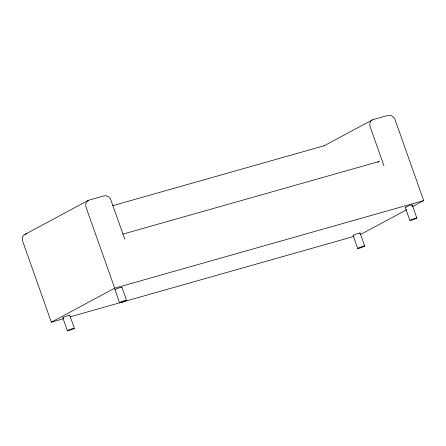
<?xml version="1.0" encoding="UTF-8"?>
<svg xmlns="http://www.w3.org/2000/svg" width="446" height="446" viewBox="0 0 446 446"><rect width="100%" height="100%" fill="white"/><g stroke="black" fill="none" stroke-linecap="round" stroke-linejoin="round"><path stroke-width="0.67" d="M25.009 234.367L88.358 200.36M372.455 119.84L324.019 145.842L324.643 145.613L112.409 205.762M26.977 233.754L25.639 234.133A6.155 5.146 61.8 0 0 22.701 241.319L51.335 322.174L114.689 288.166L423.7 200.589L395.067 119.734A6.155 5.146 61.8 0 0 388.037 115.369L373.085 119.606A6.155 5.146 61.8 0 0 370.147 126.798L383.95 165.778M377.712 162.255L379.334 161.446L122.84 234.139M360.351 234.596L406.646 209.743M412.126 206.799L423.7 200.589M51.335 322.174L63.399 318.756M70.106 316.855L353.645 236.497M412.249 205.021L416.848 218.016A3.696 0.368 -19.5 0 1 411.58 220.19A3.696 0.368 -19.5 0 1 411.669 219.488A3.696 0.368 -19.5 0 1 416.848 218.016M405.28 207.451L409.885 220.447M360.078 233.029L364.677 246.025A3.696 0.368 -19.5 0 1 359.409 248.199A3.696 0.368 -19.5 0 1 359.498 247.491A3.696 0.368 -19.5 0 1 364.677 246.025M353.109 235.46L357.709 248.45M124.78 239.234L110.976 200.248A6.155 5.146 61.8 0 0 103.946 195.889L88.994 200.126A6.155 5.146 61.8 0 0 86.056 207.312L114.689 288.166M121.925 287.308L126.53 300.297A3.696 0.368 -19.5 0 1 121.256 302.472A3.696 0.368 -19.5 0 1 121.345 301.769A3.696 0.368 -19.5 0 1 126.53 300.297M114.956 289.733L119.561 302.728M69.754 315.311L74.354 328.306A3.696 0.368 -19.5 0 1 69.085 330.48A3.696 0.368 -19.5 0 1 69.175 329.772A3.696 0.368 -19.5 0 1 74.354 328.306M62.786 317.742L67.391 330.737M353.55 235.499A3.696 0.368 -19.5 0 1 356.649 233.838A3.696 0.368 -19.5 0 1 359.582 233.397M63.767 317.675A3.696 0.368 -19.5 0 1 65.423 316.448A3.696 0.368 -19.5 0 1 69.621 315.461M115.397 289.777A3.696 0.368 -19.5 0 1 118.497 288.11A3.696 0.368 -19.5 0 1 121.435 287.67M406.261 207.384A3.696 0.368 -19.5 0 1 406.133 206.905A3.696 0.368 -19.5 0 1 410.805 205.205A3.696 0.368 -19.5 0 1 411.753 205.389"/></g></svg>
